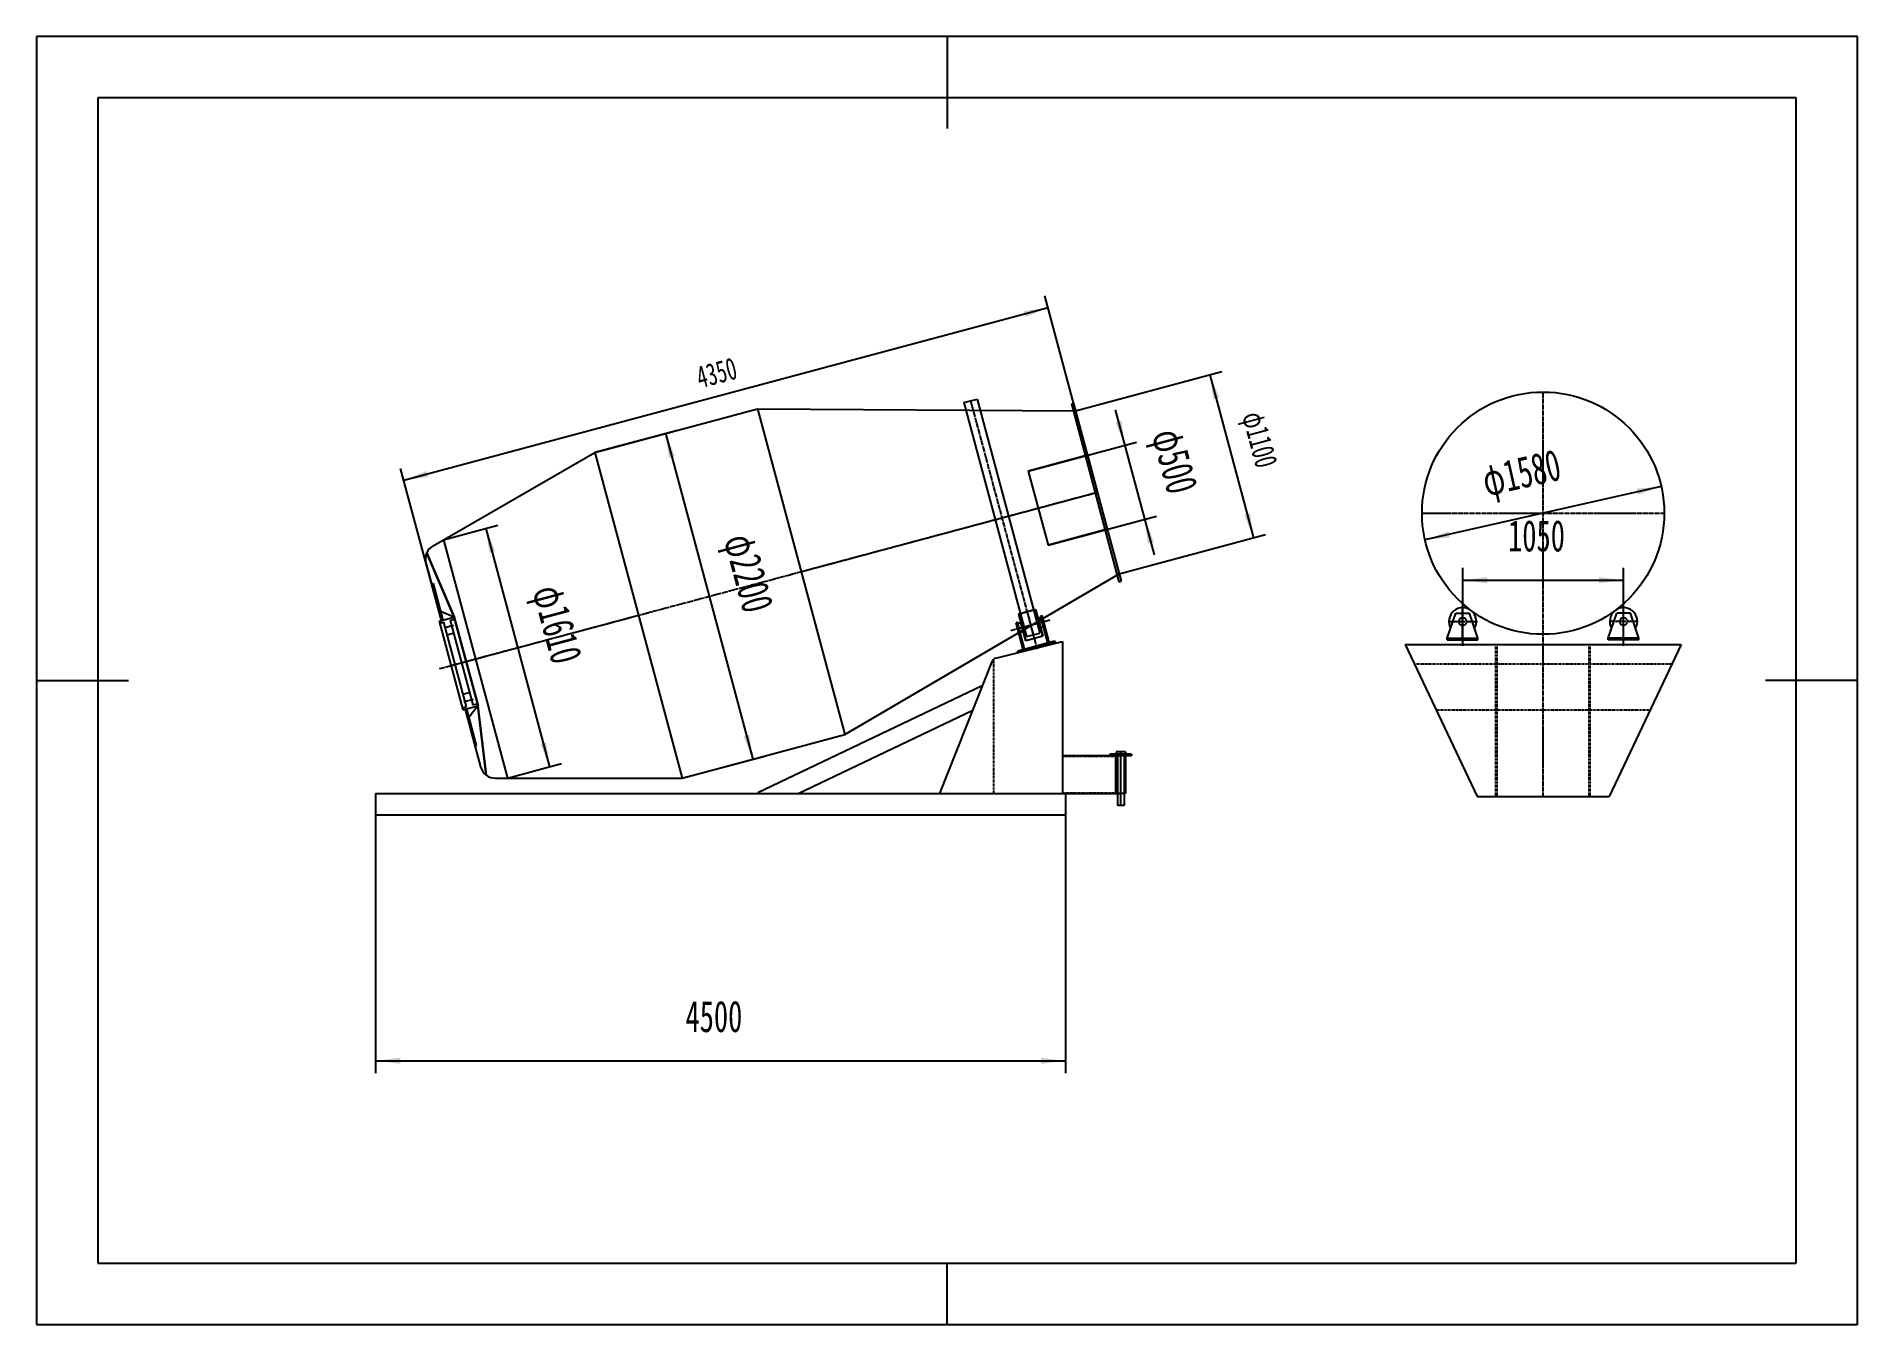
# Model space of a CAD drawing. Extents: x -5940 to 5940, y -4200 to 4200.
import ezdxf

# ---------------------------------------------------------------- set-up
doc = ezdxf.new("R2010")
doc.units = 0
doc.linetypes.add('EB_DASH', pattern=[6, 3, -3])
doc.linetypes.add('EB_DASHDOT', pattern=[39, 30, -3, 3, -3])
for name, color, linetype in [('CAXA0', 7, 'CONTINUOUS'), ('CAXA1', 1, 'EB_DASHDOT'), ('CAXA2', 6, 'EB_DASH'), ('CAXA3', 7, 'CONTINUOUS'), ('CAXA4', 3, 'CONTINUOUS'), ('CAXA5', 4, 'CONTINUOUS')]:
    doc.layers.add(name, color=color, linetype=linetype)
doc.styles.add('USERTXTSTYLE1', font='SIMFANG.TTF', dxfattribs={"width": 0.667})
doc.styles.add('标准', font='SIMFANG.TTF', dxfattribs={"width": 0.667})
doc.dimstyles.new('标准', dxfattribs={"dimscale": 40, "dimtxt": 3.6, "dimasz": 4, "dimexe": 2, "dimexo": 0, "dimtad": 1, "dimdec": 1, "dimtxsty": '标准', "dimcen": 0, "dimdle": 6, "dimaunit": 1, "dimazin": 3, "dimtfac": 1, "dimtdec": 3, "dimtmove": 0, "dimatfit": 3, "dimtolj": 1, "dimtzin": 0})

# ---------------------------------------------------------------- blocks, each defined once
blk = doc.blocks.new('CAXBLOCK1')
at = {"layer": 'CAXA0', "color": 0, "linetype": 'CONTINUOUS'}
for p, q in [((1063, -489), (1072, -481)), ((1070, -491), (1080, -481)), ((1079, -491), (1089, -481)), ((1087, -491), (1097, -481)), ((1096, -491), (1106, -481)), ((1108, -487), (1110, -485)), ((1156, -481), (1157, -481)), ((1159, -487), (1165, -481)), ((1166, -489), (1174, -481)), ((1172, -491), (1182, -481)), ((1181, -491), (1191, -481)), ((1189, -491), (1199, -481)), ((1198, -491), (1203, -485))]:
    blk.add_line(p, q, dxfattribs=at)
blk = doc.blocks.new('CAXBLOCK0', base_point=(1073, -549))
at = {"layer": 'CAXA0', "color": 7}
for p, q in [((1203, -481), (1063, -481)), ((1063, -481), (1063, -491)), ((1203, -491), (1063, -491)), ((1101, -491), (1101, -487)), ((1166, -487), (1101, -487)), ((1166, -491), (1101, -491)), ((1110, -487), (1110, -481)), ((1156, -487), (1156, -481)), ((1166, -491), (1166, -487)), ((1203, -481), (1203, -491))]:
    blk.add_line(p, q, dxfattribs=at)
at = {"layer": 'CAXA1', "color": 7, "linetype": 'EB_DASHDOT'}
for p, q in [((1133, -494), (1133, -478)), ((1133, -490), (1133, -478)), ((1133, -494), (1133, -484))]:
    blk.add_line(p, q, dxfattribs=at)
at = {"layer": 'CAXA5', "color": 7}
blk.add_blockref('CAXBLOCK1', (0, 0), dxfattribs=at)
blk = doc.blocks.new('CAXBLOCK2', base_point=(1173, -682))
at = {"layer": 'CAXA0', "color": 6}
for p, q in [((1163, -466), (1103, -466)), ((1103, -466), (1103, -481)), ((1163, -466), (1163, -481)), ((1163, -481), (1103, -481)), ((1111, -481), (1111, -816)), ((1156, -481), (1156, -816)), ((1156, -816), (1111, -816))]:
    blk.add_line(p, q, dxfattribs=at)
at = {"layer": 'CAXA1', "color": 6, "linetype": 'EB_DASHDOT'}
blk.add_line((1133, -819), (1133, -463), dxfattribs=at)
blk = doc.blocks.new('CAXBLOCK3', base_point=(504, 220))
at = {"layer": 'CAXA0', "color": 6}
for p, q in [((460, 380), (450, 377)), ((497, 203), (450, 377)), ((493, 254), (460, 380)), ((506, 206), (460, 380)), ((482, 375), (462, 370)), ((513, 259), (479, 385)), ((625, 289), (591, 415)), ((594, 405), (613, 411)), ((610, 420), (620, 423)), ((657, 246), (610, 420)), ((667, 249), (620, 423)), ((454, 182), (713, 251)), ((461, 194), (702, 258)), ((497, 317), (478, 312)), ((609, 347), (629, 353)), ((638, 241), (657, 246)), ((702, 258), (705, 249)), ((461, 194), (464, 184))]:
    blk.add_line(p, q, dxfattribs=at)
at = {"layer": 'CAXA1', "color": 6}
blk.add_line((416, 327), (674, 396), dxfattribs=at)
at = {"layer": 'CAXA1', "color": 6, "linetype": 'CONTINUOUS'}
for p, q in [((578, 463), (466, 433)), ((466, 433), (513, 259)), ((578, 463), (625, 289)), ((625, 289), (513, 259))]:
    blk.add_line(p, q, dxfattribs=at)
at = {"layer": 'CAXA1', "color": 6, "linetype": 'EB_DASHDOT'}
for p, q in [((487, 346), (604, 377)), ((519, 459), (588, 202)), ((599, 376), (624, 382)), ((467, 340), (492, 347))]:
    blk.add_line(p, q, dxfattribs=at)
blk = doc.blocks.new('*CAXBLOCK45')
at = {"layer": 'CAXA4', "linetype": 'CONTINUOUS'}
for points in [[(-1836, 1612), (-1814, 1452), (-1775, 1462)], [(-1267, -513), (-1327, -364), (-1289, -354)]]:
    blk.add_hatch(color=0, dxfattribs=at).paths.add_polyline_path(points, flags=0)
at = {"layer": 'CAXA4', "color": 0, "linetype": 'CONTINUOUS'}
for p, q in [((-2298, 1488), (-1759, 1632)), ((-1836, 1612), (-1267, -513)), ((-1729, -637), (-1189, -493))]:
    blk.add_line(p, q, dxfattribs=at)
at = {"layer": 'CAXA4', "color": 0, "linetype": 'CONTINUOUS', "insert": (-1260, 975), "char_height": 204.4, "attachment_point": 1, "rotation": 285, "style": 'USERTXTSTYLE1'}
blk.add_mtext('\\fFangSong_GB2312|b0|i0|p34;φ2200', dxfattribs=at)
blk = doc.blocks.new('*CAXBLOCK56')
at = {"layer": 'CAXA4', "linetype": 'CONTINUOUS'}
for points in [[(1715, 1994), (1737, 1834), (1776, 1844)], [(1999, 931), (1939, 1080), (1977, 1091)]]:
    blk.add_hatch(color=0, dxfattribs=at).paths.add_polyline_path(points, flags=0)
at = {"layer": 'CAXA4', "color": 0, "linetype": 'CONTINUOUS'}
for p, q in [((839, 1759), (1792, 2014)), ((1715, 1994), (1999, 931)), ((1123, 696), (2077, 952))]:
    blk.add_line(p, q, dxfattribs=at)
at = {"layer": 'CAXA4', "color": 0, "linetype": 'CONTINUOUS', "insert": (2065, 1767), "char_height": 146, "attachment_point": 1, "rotation": 285, "style": 'USERTXTSTYLE1'}
blk.add_mtext('\\fFangSong_GB2312|b0|i0|p34;φ1100', dxfattribs=at)
blk = doc.blocks.new('*CAXBLOCK67')
at = {"layer": 'CAXA4', "linetype": 'CONTINUOUS'}
for points in [[(1160, 1534), (1099, 1684), (1138, 1694)], [(1289, 1051), (1311, 892), (1350, 902)]]:
    blk.add_hatch(color=0, dxfattribs=at).paths.add_polyline_path(points, flags=0)
at = {"layer": 'CAXA4', "color": 0, "linetype": 'CONTINUOUS'}
for p, q in [((1098, 1766), (1351, 819)), ((530, 1366), (1237, 1555)), ((659, 883), (1366, 1072))]:
    blk.add_line(p, q, dxfattribs=at)
at = {"layer": 'CAXA4', "color": 0, "linetype": 'CONTINUOUS', "insert": (1532, 1660), "char_height": 204.4, "attachment_point": 1, "rotation": 285, "style": 'USERTXTSTYLE1'}
blk.add_mtext('\\fFangSong_GB2312|b0|i0|p34;φ500', dxfattribs=at)
blk = doc.blocks.new('*CAXBLOCK78')
at = {"layer": 'CAXA4', "linetype": 'CONTINUOUS'}
for points in [[(-3008, 992), (-2986, 832), (-2948, 843)], [(-2592, -563), (-2652, -414), (-2614, -403)]]:
    blk.add_hatch(color=0, dxfattribs=at).paths.add_polyline_path(points, flags=0)
at = {"layer": 'CAXA4', "color": 0, "linetype": 'CONTINUOUS'}
for p, q in [((-3284, 918), (-2931, 1013)), ((-3008, 992), (-2592, -563)), ((-2867, -637), (-2514, -542))]:
    blk.add_line(p, q, dxfattribs=at)
at = {"layer": 'CAXA4', "color": 0, "linetype": 'CONTINUOUS', "insert": (-2508, 641), "char_height": 204.4, "attachment_point": 1, "rotation": 285, "style": 'USERTXTSTYLE1'}
blk.add_mtext('\\fFangSong_GB2312|b0|i0|p34;φ1610', dxfattribs=at)
blk = doc.blocks.new('*CAXBLOCK89')
at = {"layer": 'CAXA4', "linetype": 'CONTINUOUS'}
for points in [[(4659, 1266), (4499, 1250), (4507, 1211)], [(3118, 917), (3270, 972), (3279, 933)]]:
    blk.add_hatch(color=0, dxfattribs=at).paths.add_polyline_path(points, flags=0)
at = {"layer": 'CAXA4', "color": 0, "linetype": 'CONTINUOUS'}
blk.add_line((4659, 1266), (3118, 917), dxfattribs=at)
at = {"layer": 'CAXA4', "color": 0, "linetype": 'CONTINUOUS', "insert": (3474, 1399), "char_height": 204.4, "attachment_point": 1, "rotation": 12.7645, "style": 'USERTXTSTYLE1'}
blk.add_mtext('\\fFangSong_GB2312|b0|i0|p34;φ1580', dxfattribs=at)
blk = doc.blocks.new('*CAXBLOCK910')
at = {"layer": 'CAXA4', "linetype": 'CONTINUOUS'}
for points in [[(3364, 654), (3524, 634), (3524, 674)], [(4414, 654), (4254, 634), (4254, 674)]]:
    blk.add_hatch(color=0, dxfattribs=at).paths.add_polyline_path(points, flags=0)
at = {"layer": 'CAXA4', "color": 0, "linetype": 'CONTINUOUS'}
for p, q in [((3364, 226), (3364, 734)), ((4414, 226), (4414, 734)), ((3364, 654), (4414, 654))]:
    blk.add_line(p, q, dxfattribs=at)
at = {"layer": 'CAXA4', "color": 0, "linetype": 'CONTINUOUS', "insert": (3660, 1046), "char_height": 204.4, "attachment_point": 1, "style": 'USERTXTSTYLE1'}
blk.add_mtext('\\fFangSong_GB2312|b0|i0|p34;1050', dxfattribs=at)
blk = doc.blocks.new('*CAXBLOCK1011')
at = {"layer": 'CAXA4', "linetype": 'CONTINUOUS'}
for points in [[(-3727, -2480), (-3567, -2500), (-3567, -2460)], [(773, -2480), (613, -2500), (613, -2460)]]:
    blk.add_hatch(color=0, dxfattribs=at).paths.add_polyline_path(points, flags=0)
at = {"layer": 'CAXA4', "color": 0, "linetype": 'CONTINUOUS'}
for p, q in [((-3727, -877), (-3727, -2560)), ((773, -877), (773, -2560)), ((-3727, -2480), (773, -2480))]:
    blk.add_line(p, q, dxfattribs=at)
at = {"layer": 'CAXA4', "color": 0, "linetype": 'CONTINUOUS', "insert": (-1706, -2088), "char_height": 204.4, "attachment_point": 1, "style": 'USERTXTSTYLE1'}
blk.add_mtext('\\fFangSong_GB2312|b0|i0|p34;4500', dxfattribs=at)
blk = doc.blocks.new('CAXBLOCK11', base_point=(5540, -3800))
at = {"layer": 'CAXA0', "linetype": 'CONTINUOUS'}
for p, q in [((5940, 4200), (-5940, 4200)), ((-5940, 4200), (-5940, -4200)), ((0, 4200), (0, 3600)), ((5940, -4200), (5940, 4200)), ((5540, 3800), (-5540, 3800)), ((5540, -3800), (5540, 3800)), ((-5940, 0), (-5340, 0)), ((5940, 0), (5340, 0)), ((-5540, -3800), (5540, -3800)), ((0, -4200), (0, -3800)), ((-5940, -4200), (5940, -4200))]:
    blk.add_line(p, q, dxfattribs=at)
at = {"layer": 'CAXA0'}
blk.add_line((-5540, 3800), (-5540, -3800), dxfattribs=at)
blk = doc.blocks.new('*CAXBLOCK1213')
at = {"layer": 'CAXA4', "linetype": 'CONTINUOUS'}
for points in [[(659, 2431), (499, 2409), (509, 2370)], [(-3543, 1305), (-3394, 1366), (-3383, 1327)]]:
    blk.add_hatch(color=0, dxfattribs=at).paths.add_polyline_path(points, flags=0)
at = {"layer": 'CAXA4', "color": 0, "linetype": 'CONTINUOUS'}
for p, q in [((916, 1469), (638, 2509)), ((659, 2431), (-3543, 1305)), ((-3298, 392), (-3564, 1383))]:
    blk.add_line(p, q, dxfattribs=at)
at = {"layer": 'CAXA4', "color": 0, "linetype": 'CONTINUOUS', "insert": (-1648, 2043), "char_height": 144, "attachment_point": 1, "rotation": 15, "style": '标准'}
blk.add_mtext('\\fFangSong_GB2312|b0|i0|p34;4350', dxfattribs=at)

msp = doc.modelspace()

# ---------------------------------------------------------------- linework, layer by layer
at = {"layer": 'CAXA0'}
for p, q in [((110.17, 1812.1), (197.1, 1835.4)), ((110.17, 1812.1), (519.1, 285.94)), ((197.1, 1835.4), (606.04, 309.23)), ((197.1, 1835.4), (606.04, 309.23)), ((811.34, 1803.28), (825.83, 1807.16)), ((811.34, 1803.28), (1121.93, 644.17)), ((825.83, 1807.16), (1136.42, 648.05)), ((-2297.95, 1487.79), (-1235.43, 1772.49)), ((-1235.43, 1772.49), (838.77, 1758.87)), ((-1235.43, 1772.49), (-666.03, -352.55)), ((-1235.43, 1772.49), (-666.03, -352.55)), ((-3352.16, 878.83), (-2297.95, 1487.79)), ((-2297.95, 1487.79), (-1728.55, -637.25)), ((916.42, 1469.09), (530.05, 1365.56)), ((916.42, 1469.09), (1045.83, 986.12)), ((530.05, 1365.56), (659.46, 882.6)), ((1045.83, 986.12), (659.46, 882.6)), ((-3284.11, 918.14), (-2867.42, -637)), ((-3284.11, 918.14), (-2867.42, -637)), ((-3398.74, 766.36), (-3298.3, 391.52)), ((-3394.54, 830.5), (-3216.2, 413.52)), ((-3392.7, 831.28), (-3214.36, 414.31)), ((-3352.43, 632.17), (-3288.64, 394.11)), ((-666.03, -352.55), (1123.47, 696.35)), ((1121.93, 644.17), (1136.42, 648.05)), ((-3308.91, 373.15), (-3284.76, 379.62)), ((-3216.2, 413.52), (-3301.24, 449.13)), ((-3241.29, 391.27), (-3212.31, 399.03)), ((-3214.26, 414.04), (-3058.97, -165.52)), ((478.73, 436.62), (565.66, 459.92)), ((317.54, 146.05), (752.57, 253.65)), ((519.1, 285.94), (606.04, 309.23)), ((519.1, 285.94), (606.04, 309.23)), ((752.57, 253.65), (752.57, -737.01)), ((-47.43, -737.01), (296.87, 128.02)), ((2988.64, 235.03), (3458.64, -756.57)), ((2988.64, 235.03), (4788.64, 235.03)), ((3463.64, 235.03), (4045.09, 235.03)), ((4788.64, 235.03), (4318.64, -756.57)), ((-1233.95, -729.51), (230.36, -32.14)), ((-3161.38, -177.43), (-3137.23, -170.96)), ((-3143.01, -188.03), (-3042.57, -562.87)), ((-3069.56, -423.51), (-3133.35, -185.45)), ((-3060.9, -166.03), (-3116.75, -239.4)), ((-3093.76, -159.31), (-3064.79, -151.55)), ((-3006.86, -616.32), (-3060.9, -166.03)), ((-3004.88, -616.08), (-3058.92, -165.8)), ((-970.6, -737.01), (168.49, -194.52)), ((-1728.55, -637.25), (-666.03, -352.55)), ((-2946, -636.99), (-1728.55, -637.25)), ((-3727.43, -737.01), (-3727.43, -877.01)), ((-3727.43, -737.01), (772.57, -737.01)), ((772.57, -737.01), (772.57, -877.01)), ((3458.64, -756.57), (4318.64, -756.57)), ((-3727.43, -877.01), (772.57, -877.01))]:
    msp.add_line(p, q, dxfattribs=at)
at = {"layer": 'CAXA0', "color": 2}
for p, q in [((-3312.79, 387.64), (-3216.2, 413.52)), ((-3312.79, 387.64), (-3157.5, -191.92)), ((-3284.76, 379.62), (-3137.23, -170.96)), ((-3241.29, 391.27), (-3093.76, -159.31)), ((-3216.2, 413.52), (-3060.9, -166.03)), ((-3262.76, 297.52), (-3219.29, 309.16)), ((-3159.23, -88.85), (-3115.76, -77.21)), ((-3157.5, -191.92), (-3060.9, -166.03)), ((1163.44, -491.01), (752.57, -491.01)), ((1100.94, -737.01), (1100.94, -487.01)), ((1165.94, -737.01), (1165.94, -487.01)), ((752.57, -737.01), (1133.44, -737.01)), ((1163.44, -737.01), (1103.44, -737.01))]:
    msp.add_line(p, q, dxfattribs=at)
at = {"layer": 'CAXA0', "color": 6}
for p, q in [((3263.64, 275.03), (3318.64, 440.03)), ((3318.64, 440.03), (3408.64, 440.03)), ((3463.64, 275.03), (3408.64, 440.03)), ((4313.64, 275.03), (4368.64, 440.03)), ((4458.64, 440.03), (4368.64, 440.03)), ((4513.64, 275.03), (4458.64, 440.03)), ((3263.64, 275.03), (3463.64, 275.03)), ((3263.64, 265.03), (3263.64, 275.03)), ((3263.64, 265.03), (3463.64, 265.03)), ((3463.64, 265.03), (3463.64, 275.03)), ((4513.64, 275.03), (4313.64, 275.03)), ((4313.64, 265.03), (4313.64, 275.03)), ((4513.64, 265.03), (4313.64, 265.03)), ((4513.64, 265.03), (4513.64, 275.03))]:
    msp.add_line(p, q, dxfattribs=at)
at = {"layer": 'CAXA0'}
msp.add_circle((3888.64, 1091.27), 790, dxfattribs=at)
at = {"layer": 'CAXA0', "color": 6}
for centre in [(3363.64, 385.03), (4413.64, 385.03)]:
    msp.add_circle(centre, 25.25, dxfattribs=at)
at = {"layer": 'CAXA0'}
for centre, radius, start, end in [((-3302.14, 792.24), 100, 120.012435, 195), ((3363.64, 385.03), 90, 330.31643, 209.68357), ((4413.64, 385.03), 90, 330.31643, 209.68357), ((324.74, 116.93), 30, 103.892589, 158.296485), ((-2945.98, -536.99), 100, 195, 269.987565)]:
    msp.add_arc(centre, radius, start, end, dxfattribs=at)
at = {"layer": 'CAXA1', "linetype": 'EB_DASHDOT'}
for p, q in [((152.86, 1826.65), (563.35, 294.69)), ((3888.64, 93.62), (3888.64, 1884.27)), ((-3309.88, 77.83), (984.02, 1228.38)), ((-953.63, 709.19), (984.02, 1228.38)), ((591.86, 1123.3), (984.02, 1228.38)), ((3095.64, 1091.27), (4681.64, 1091.27)), ((-3281.01, 344.39), (-3217.2, 361.49)), ((-3078.66, 139.79), (-2010.35, 426.04)), ((3888.64, -759.57), (3888.64, 238.03)), ((-3223.55, 100.97), (-3072.87, 141.34)), ((-3151.6, -138.57), (-3087.79, -121.47))]:
    msp.add_line(p, q, dxfattribs=at)
at = {"layer": 'CAXA1', "color": 6, "linetype": 'EB_DASHDOT'}
for p, q in [((3363.64, 256.38), (3363.64, 475.91)), ((4413.64, 256.38), (4413.64, 475.91))]:
    msp.add_line(p, q, dxfattribs=at)
at = {"layer": 'CAXA1', "color": 6}
for p, q in [((3270.48, 385.03), (3459.55, 385.03)), ((4506.79, 385.03), (4317.73, 385.03))]:
    msp.add_line(p, q, dxfattribs=at)
at = {"layer": 'CAXA1', "color": 2, "linetype": 'EB_DASHDOT'}
for p, q in [((-3238.04, 97.08), (-3135.65, 124.52)), ((1133.44, -740.01), (1133.44, -484.01))]:
    msp.add_line(p, q, dxfattribs=at)
at = {"layer": 'CAXA2'}
for p, q in [((302.57, 137.14), (302.57, -737.01)), ((3048.17, 109.43), (4729.1, 109.43)), ((3190.36, -190.57), (4586.91, -190.57))]:
    msp.add_line(p, q, dxfattribs=at)
at = {"layer": 'CAXA2', "linetype": 'EB_DASH'}
for p, q in [((3580.64, -756.57), (3580.64, 233.74)), ((3588.64, -756.57), (3588.64, 233.74)), ((4188.64, -756.57), (4188.64, 233.74)), ((4196.64, -756.57), (4196.64, 233.74))]:
    msp.add_line(p, q, dxfattribs=at)
at = {"layer": 'CAXA2', "color": 2}
for p, q in [((1100.94, -495.01), (752.57, -495.01)), ((752.57, -733.01), (1100.94, -733.01))]:
    msp.add_line(p, q, dxfattribs=at)
at = {"layer": 'CAXA3'}
for points in [[(-3363, 632.99), (-3359.48, 632.72), (-3355.95, 632.44), (-3352.43, 632.17)], [(-3078.31, -429.51), (-3075.39, -427.51), (-3072.48, -425.51), (-3069.56, -423.51)]]:
    msp.add_open_spline(points, degree=3, dxfattribs=at)

# ---------------------------------------------------------------- block references
at = {"layer": 'CAXA0'}
for name, p in [('CAXBLOCK11', (5540, -3800)), ('CAXBLOCK3', (504.27, 219.97))]:
    msp.add_blockref(name, p, dxfattribs=at)
at = {"layer": 'CAXA0', "color": 2}
for name, p in [('CAXBLOCK2', (1173.47, -681.94)), ('CAXBLOCK0', (1072.89, -549.45))]:
    msp.add_blockref(name, p, dxfattribs=at)

# ---------------------------------------------------------------- dimensions: what is measured, and where the dimension line sits
at = {"layer": 'CAXA4'}
for base, p1, p2, angle, text, picture, middle in [((-1442.27, 1868.3), (916.42, 1469.09), (-3298.3, 391.52), 15, '\\fFangSong_GB2312;4350', '*CAXBLOCK1213', (-1474.27, 1987.72)), ((1844.61, 1509.04), (838.77, 1758.87), (1123.47, 696.35), 285, '\\fFangSong_GB2312;φ1100', '*CAXBLOCK56', (2031, 1508.92)), ((1228.38, 1277.75), (530.05, 1365.56), (659.46, 882.6), 285, '\\fFangSong_GB2312;φ500', '*CAXBLOCK67', (1467.76, 1358)), ((-1522.18, 440.31), (-2297.95, 1487.79), (-1728.55, -637.25), 285, '\\fFangSong_GB2312;φ2200', '*CAXBLOCK45', (-1307.9, 614.26)), ((-2901.57, 593.73), (-3284.11, 918.14), (-2867.42, -637), 285, '\\fFangSong_GB2312;φ1610', '*CAXBLOCK78', (-2556.53, 279.69)), ((3783.64, 654.39), (3363.64, 226.38), (4413.64, 226.38), 180, '\\fFangSong_GB2312;1050', '*CAXBLOCK910', (3888.64, 789.39))]:
    dim = msp.add_linear_dim(base=base, p1=p1, p2=p2, angle=angle, text=text, dimstyle='标准', dxfattribs=at)
    dim.commit()
    dim.dimension.update_dxf_attribs({"geometry": picture, "text_midpoint": middle})
dim = msp.add_diameter_dim_2p(p1=(3118.16, 916.72), p2=(4659.11, 1265.81), text='\\fFangSong_GB2312;φ1580', dimstyle='标准', dxfattribs=at)
dim.commit()
dim.dimension.update_dxf_attribs({"geometry": '*CAXBLOCK89', "text_midpoint": (3861.32, 1211.85)})
dim = msp.add_linear_dim(base=(-2676.38, -2479.97), p1=(-3727.43, -877.01), p2=(772.57, -877.01), text='\\fFangSong_GB2312;4500', dimstyle='标准', dxfattribs=at)
dim.commit()
dim.dimension.update_dxf_attribs({"geometry": '*CAXBLOCK1011', "text_midpoint": (-1477.43, -2227.97)})

doc.saveas('drawing.dxf')
